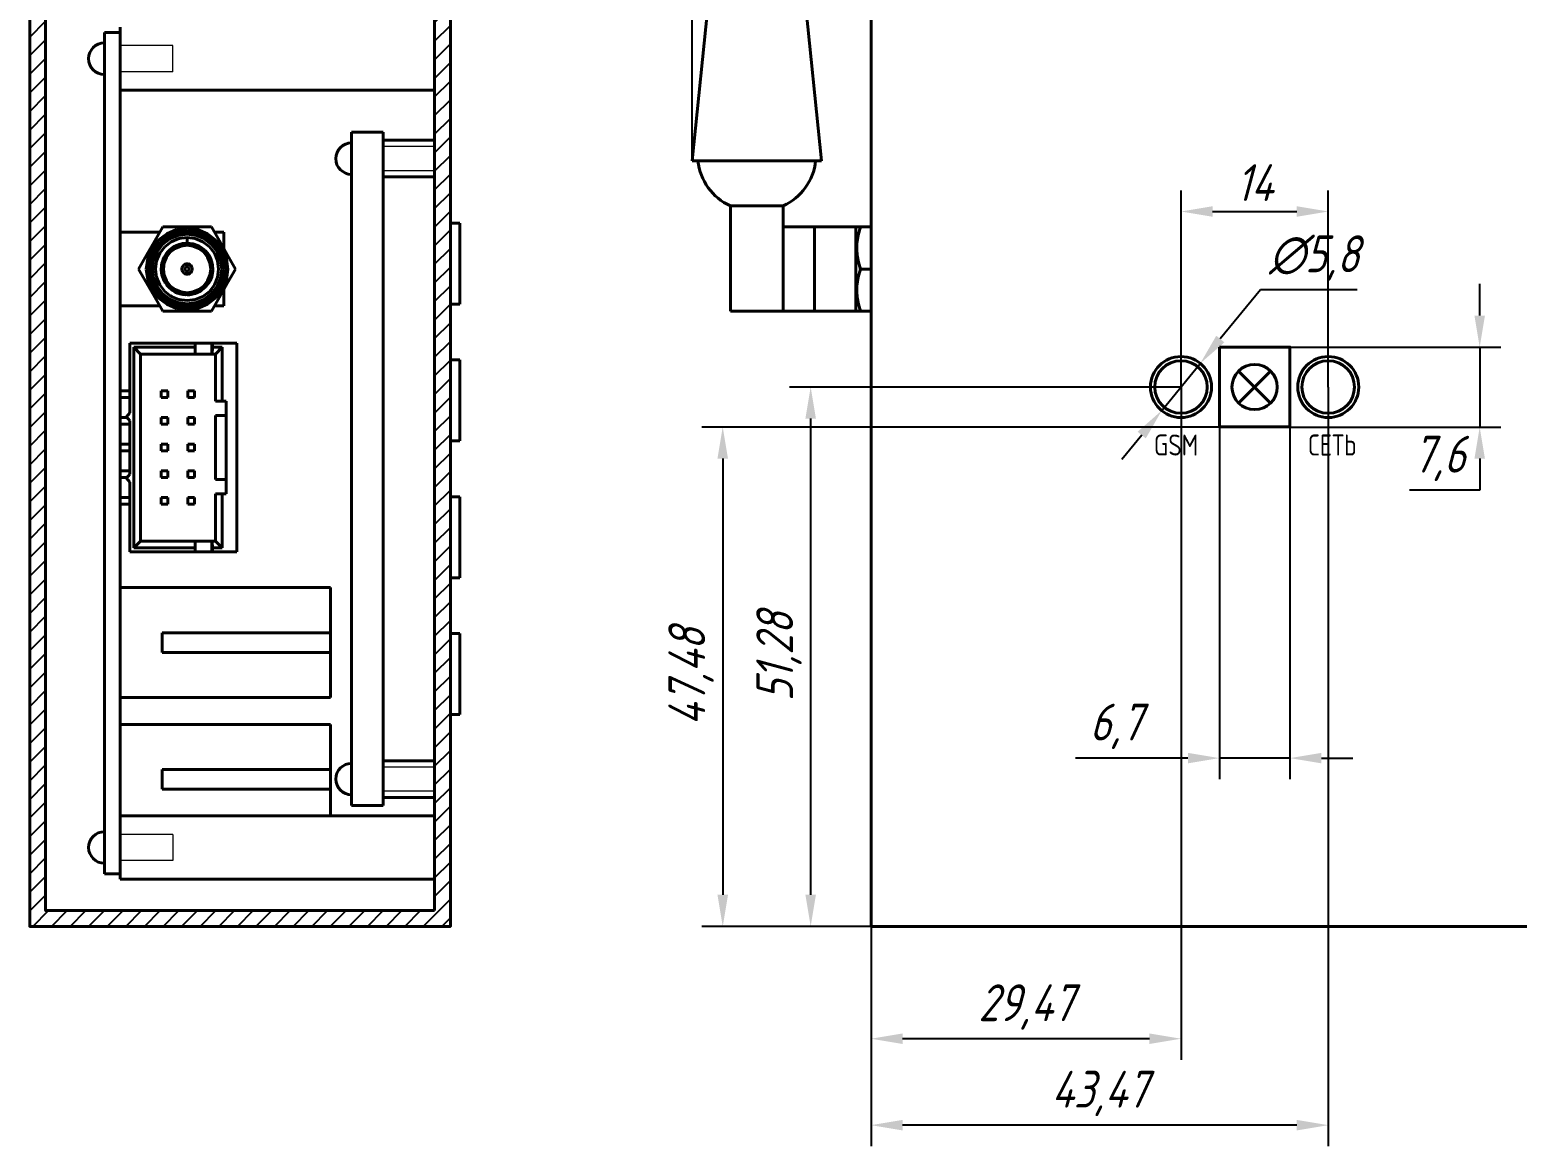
# Model space of a CAD drawing. Extents: x 260 to 1101, y 70 to 664.
# Drawn here: x 486.1 to 627.5, y 297.5 to 403.7 of the extents above; entities that cross this region are included whole.
import ezdxf

# ---------------------------------------------------------------- set-up
doc = ezdxf.new("R2010")
doc.units = 0
doc.header["$MEASUREMENT"] = 0
doc.layers.get('0').update_dxf_attribs({"linetype": 'CONTINUOUS'})
doc.layers.get('Defpoints').update_dxf_attribs({"linetype": 'CONTINUOUS'})
doc.layers.add('Основная', color=7, linetype='CONTINUOUS', lineweight=40)
doc.layers.add('тонкая', color=7, linetype='CONTINUOUS', lineweight=20)
doc.layers.add('штриховка', color=130, linetype='CONTINUOUS')
doc.styles.add('GOST type A0', font='', dxfattribs={"oblique": 15, "height": 3.5})
doc.styles.add('ГОСТ прямой', font='', dxfattribs={"height": 3.5})
doc.styles.get('GOST type A0').set_extended_font_data('GOST type A')
doc.styles.get('ГОСТ прямой').set_extended_font_data('GOST type A')
doc.dimstyles.new('GOST type A', dxfattribs={"dimtxt": 3.5, "dimasz": 3, "dimexe": 2, "dimexo": 0, "dimgap": 1, "dimtad": 1, "dimtoh": 1, "dimtxsty": 'GOST type A0', "dimcen": 0, "dimazin": 2, "dimtfac": 1, "dimtmove": 0, "dimatfit": 3, "dimfxl": 1, "dimarcsym": 0})

# ---------------------------------------------------------------- blocks, each defined once
blk = doc.blocks.new('*D4')
at = {"color": 0, "lineweight": -2, "transparency": 16777216}
for p, q in [((549.05, 391.21), (549.05, 480.43)), ((696.07, 391.21), (696.07, 480.43)), ((552.05, 478.43), (693.07, 478.43))]:
    blk.add_line(p, q, dxfattribs=at)
at = {"color": 0, "transparency": 16777216}
for points in [[(552.05, 478.93), (552.05, 477.93), (549.05, 478.43)], [(693.07, 478.93), (693.07, 477.93), (696.07, 478.43)]]:
    blk.add_solid(points, dxfattribs=at)
at = {"layer": 'Defpoints', "color": 0, "transparency": 16777216}
for p in [(696.07, 478.43), (549.05, 391.21), (696.07, 391.21)]:
    blk.add_point(p, dxfattribs=at)
at = {"color": 0, "transparency": 16777216, "insert": (622.56, 481.44), "char_height": 3.5, "width": 11.7053, "attachment_point": 5, "style": 'GOST type A0'}
blk.add_mtext('147,02*', dxfattribs=at)
blk = doc.blocks.new('*D21')
at = {"color": 0, "lineweight": -2, "transparency": 16777216}
for p, q in [((566.07, 369.71), (566.07, 305.75)), ((595.55, 369.71), (595.55, 305.75)), ((592.55, 307.75), (569.07, 307.75))]:
    blk.add_line(p, q, dxfattribs=at)
at = {"color": 0, "transparency": 16777216}
for points in [[(569.07, 308.25), (569.07, 307.25), (566.07, 307.75)], [(592.55, 308.25), (592.55, 307.25), (595.55, 307.75)]]:
    blk.add_solid(points, dxfattribs=at)
at = {"layer": 'Defpoints', "color": 0, "transparency": 16777216}
for p in [(566.07, 369.71), (595.55, 369.71), (566.07, 307.75)]:
    blk.add_point(p, dxfattribs=at)
at = {"color": 0, "transparency": 16777216, "insert": (580.81, 310.76), "char_height": 3.5, "attachment_point": 5, "style": 'GOST type A0'}
blk.add_mtext('29,47', dxfattribs=at)
blk = doc.blocks.new('*D22')
at = {"color": 0, "lineweight": -2, "transparency": 16777216}
for p, q in [((566.07, 369.71), (566.07, 297.53)), ((609.55, 369.71), (609.55, 297.53)), ((606.55, 299.53), (569.07, 299.53))]:
    blk.add_line(p, q, dxfattribs=at)
at = {"color": 0, "transparency": 16777216}
for points in [[(569.07, 300.03), (569.07, 299.03), (566.07, 299.53)], [(606.55, 300.03), (606.55, 299.03), (609.55, 299.53)]]:
    blk.add_solid(points, dxfattribs=at)
at = {"layer": 'Defpoints', "color": 0, "transparency": 16777216}
for p in [(566.07, 369.71), (609.55, 369.71), (566.07, 299.53)]:
    blk.add_point(p, dxfattribs=at)
at = {"color": 0, "transparency": 16777216, "insert": (587.81, 302.54), "char_height": 3.5, "attachment_point": 5, "style": 'GOST type A0'}
blk.add_mtext('43,47', dxfattribs=at)
blk = doc.blocks.new('*D23')
at = {"color": 0, "lineweight": -2, "transparency": 16777216}
for p, q in [((595.55, 369.71), (558.33, 369.71)), ((560.33, 366.71), (560.33, 321.43)), ((595.55, 318.43), (558.33, 318.43))]:
    blk.add_line(p, q, dxfattribs=at)
at = {"color": 0, "transparency": 16777216}
for points in [[(559.83, 366.71), (560.83, 366.71), (560.33, 369.71)], [(559.83, 321.43), (560.83, 321.43), (560.33, 318.43)]]:
    blk.add_solid(points, dxfattribs=at)
at = {"layer": 'Defpoints', "color": 0, "transparency": 16777216}
for p in [(595.55, 369.71), (560.33, 318.43), (595.55, 318.43)]:
    blk.add_point(p, dxfattribs=at)
at = {"color": 0, "transparency": 16777216, "insert": (557.32, 344.07), "char_height": 3.5, "attachment_point": 5, "rotation": 90, "style": 'GOST type A0'}
blk.add_mtext('51,28', dxfattribs=at)
blk = doc.blocks.new('*D24')
at = {"color": 0, "lineweight": -2, "transparency": 16777216}
for p, q in [((599.2, 365.91), (549.97, 365.91)), ((551.97, 362.91), (551.97, 321.43)), ((599.2, 318.43), (549.97, 318.43))]:
    blk.add_line(p, q, dxfattribs=at)
at = {"color": 0, "transparency": 16777216}
for points in [[(551.47, 362.91), (552.47, 362.91), (551.97, 365.91)], [(551.47, 321.43), (552.47, 321.43), (551.97, 318.43)]]:
    blk.add_solid(points, dxfattribs=at)
at = {"layer": 'Defpoints', "color": 0, "transparency": 16777216}
for p in [(599.2, 365.91), (551.97, 318.43), (599.2, 318.43)]:
    blk.add_point(p, dxfattribs=at)
at = {"color": 0, "transparency": 16777216, "insert": (548.96, 342.17), "char_height": 3.5, "attachment_point": 5, "rotation": 90, "style": 'GOST type A0'}
blk.add_mtext('47,48', dxfattribs=at)
blk = doc.blocks.new('*D25')
at = {"color": 0, "lineweight": -2, "transparency": 16777216}
for p, q in [((599.2, 365.91), (599.2, 332.43)), ((605.9, 365.91), (605.9, 332.43)), ((596.2, 334.43), (585.5, 334.43)), ((605.9, 334.43), (599.2, 334.43)), ((608.9, 334.43), (611.9, 334.43))]:
    blk.add_line(p, q, dxfattribs=at)
at = {"color": 0, "transparency": 16777216}
for points in [[(596.2, 334.93), (596.2, 333.93), (599.2, 334.43)], [(608.9, 334.93), (608.9, 333.93), (605.9, 334.43)]]:
    blk.add_solid(points, dxfattribs=at)
at = {"layer": 'Defpoints', "color": 0, "transparency": 16777216}
for p in [(599.2, 365.91), (605.9, 365.91), (599.2, 334.43)]:
    blk.add_point(p, dxfattribs=at)
at = {"color": 0, "transparency": 16777216, "insert": (589.35, 337.45), "char_height": 3.5, "attachment_point": 5, "style": 'GOST type A0'}
blk.add_mtext('6,7', dxfattribs=at)
blk = doc.blocks.new('*D26')
at = {"color": 0, "lineweight": -2, "transparency": 16777216}
for p, q in [((623.95, 376.51), (623.95, 379.51)), ((605.9, 373.51), (625.95, 373.51)), ((623.95, 373.51), (623.95, 365.91)), ((605.9, 365.91), (625.95, 365.91)), ((623.95, 362.91), (623.95, 359.91)), ((623.95, 359.91), (617.26, 359.91))]:
    blk.add_line(p, q, dxfattribs=at)
at = {"color": 0, "transparency": 16777216}
for points in [[(623.45, 376.51), (624.45, 376.51), (623.95, 373.51)], [(623.45, 362.91), (624.45, 362.91), (623.95, 365.91)]]:
    blk.add_solid(points, dxfattribs=at)
at = {"layer": 'Defpoints', "color": 0, "transparency": 16777216}
for p in [(605.9, 373.51), (605.9, 365.91), (623.95, 365.91)]:
    blk.add_point(p, dxfattribs=at)
at = {"color": 0, "transparency": 16777216, "insert": (620.11, 362.92), "char_height": 3.5, "attachment_point": 5, "style": 'GOST type A0'}
blk.add_mtext('7,6', dxfattribs=at)
blk = doc.blocks.new('*D27')
at = {"color": 0, "lineweight": -2, "transparency": 16777216}
for p, q in [((603.11, 378.96), (599.28, 374.28)), ((612.3, 378.96), (603.11, 378.96)), ((593.71, 367.47), (597.38, 371.96)), ((591.81, 365.15), (589.91, 362.82))]:
    blk.add_line(p, q, dxfattribs=at)
at = {"color": 0, "transparency": 16777216}
for points in [[(598.9, 374.59), (599.67, 373.96), (597.38, 371.96)], [(591.42, 365.46), (592.2, 364.83), (593.71, 367.47)]]:
    blk.add_solid(points, dxfattribs=at)
at = {"layer": 'Defpoints', "color": 0, "transparency": 16777216}
for p in [(597.38, 371.96), (593.71, 367.47)]:
    blk.add_point(p, dxfattribs=at)
at = {"color": 0, "transparency": 16777216, "insert": (608.21, 381.97), "char_height": 3.5, "attachment_point": 5, "style": 'GOST type A0'}
blk.add_mtext('∅5,8', dxfattribs=at)
blk = doc.blocks.new('*D28')
at = {"color": 0, "lineweight": -2, "transparency": 16777216}
for p, q in [((595.55, 369.71), (595.55, 388.4)), ((609.55, 369.71), (609.55, 388.4)), ((598.55, 386.4), (606.55, 386.4))]:
    blk.add_line(p, q, dxfattribs=at)
at = {"color": 0, "transparency": 16777216}
for points in [[(598.55, 386.9), (598.55, 385.9), (595.55, 386.4)], [(606.55, 386.9), (606.55, 385.9), (609.55, 386.4)]]:
    blk.add_solid(points, dxfattribs=at)
at = {"layer": 'Defpoints', "color": 0, "transparency": 16777216}
for p in [(609.55, 386.4), (595.55, 369.71), (609.55, 369.71)]:
    blk.add_point(p, dxfattribs=at)
at = {"color": 0, "transparency": 16777216, "insert": (602.55, 389.15), "char_height": 3.5, "attachment_point": 5, "style": 'GOST type A0'}
blk.add_mtext('14', dxfattribs=at)

msp = doc.modelspace()

# ---------------------------------------------------------------- hatches: boundary and pattern name
at = {"layer": 'штриховка'}
h = msp.add_hatch(dxfattribs=at)
h.set_pattern_fill('ANSI31', color=256, scale=10)
h.paths.add_polyline_path([(526.071, 468.432), (486.071, 468.432), (486.071, 318.432), (526.071, 318.432)])
h.paths.add_polyline_path([(524.571, 466.932), (524.571, 319.932), (487.571, 319.932), (487.571, 466.932)], flags=16)
h.paths.add_polyline_path([(519.871, 461.932), (519.871, 456.932), (524.571, 456.932), (524.571, 406.932), (519.871, 406.932), (519.871, 403.932), (494.671, 403.932), (494.671, 402.182), (499.671, 402.182), (499.671, 399.682), (494.671, 399.682), (494.671, 384.432), (498.433, 384.432), (498.722, 384.932), (499.868, 384.932), (501.031, 384.932), (502.203, 384.932), (503.341, 384.932), (503.629, 384.432), (504.531, 384.432), (504.531, 382.869), (504.887, 382.253), (505.65, 380.932), (504.885, 379.606), (504.531, 378.994), (504.531, 377.432), (503.629, 377.432), (503.341, 376.932), (502.203, 376.932), (501.031, 376.932), (499.868, 376.932), (498.722, 376.932), (498.433, 377.432), (494.671, 377.432), (494.671, 369.359), (495.591, 369.359), (495.591, 373.868), (501.791, 373.868), (503.379, 373.868), (503.465, 373.868), (505.751, 373.868), (505.751, 354.056), (503.465, 354.056), (503.379, 354.056), (501.791, 354.056), (495.591, 354.056), (495.591, 358.564), (494.671, 358.564), (494.671, 350.636), (514.671, 350.636), (514.671, 340.192), (494.671, 340.183), (494.671, 337.636), (514.671, 337.636), (514.671, 328.932), (494.671, 328.932), (494.671, 327.182), (499.671, 327.182), (499.671, 324.682), (494.671, 324.682), (494.671, 323.432), (493.171, 323.432), (493.171, 324.432, -1), (493.171, 327.432), (493.171, 399.432, -1), (493.171, 402.432), (493.171, 403.432), (494.671, 403.432), (494.671, 403.932), (516.857, 403.932, -0.5176385), (518.271, 405.932), (518.271, 457.932, -1.0000033), (518.271, 460.932), (518.271, 461.932)], flags=0)
h.paths.add_polyline_path([(519.671, 393.932), (519.671, 389.682), (524.571, 389.682), (524.571, 334.182), (519.671, 334.182), (519.671, 329.932), (516.671, 329.932), (516.671, 330.932, -1), (516.671, 333.932), (516.671, 389.932, -1), (516.671, 392.932), (516.671, 393.932)], flags=0)
h.paths.add_polyline_path([(502.034, 384.675), (502.969, 384.288), (503.771, 383.672), (504.387, 382.869), (504.774, 381.935), (504.906, 380.932), (504.774, 379.929), (504.387, 378.994), (503.771, 378.192), (502.969, 377.576), (502.034, 377.189), (501.031, 377.057), (500.028, 377.189), (499.094, 377.576), (498.291, 378.192), (497.675, 378.994), (497.288, 379.929), (497.156, 380.932), (497.288, 381.935), (497.675, 382.869), (498.291, 383.672), (499.094, 384.288), (500.028, 384.675), (501.031, 384.807)], flags=0)
h.paths.add_polyline_path([(501.983, 384.481), (502.869, 384.114), (503.63, 383.53), (504.214, 382.769), (504.581, 381.883), (504.706, 380.932), (504.581, 379.98), (504.214, 379.094), (503.63, 378.333), (502.869, 377.749), (501.983, 377.382), (501.031, 377.257), (500.08, 377.382), (499.194, 377.749), (498.433, 378.333), (497.849, 379.094), (497.482, 379.98), (497.356, 380.932), (497.482, 381.883), (497.849, 382.769), (498.433, 383.53), (499.194, 384.114), (500.08, 384.481), (501.031, 384.607)], flags=0)
h.paths.add_polyline_path([(501.937, 384.312), (502.781, 383.963), (503.506, 383.407), (504.062, 382.682), (504.412, 381.838), (504.531, 380.932), (504.412, 380.026), (504.062, 379.182), (503.506, 378.457), (502.781, 377.901), (501.937, 377.551), (501.031, 377.432), (500.125, 377.551), (499.281, 377.901), (498.556, 378.457), (498, 379.182), (497.651, 380.026), (497.531, 380.932), (497.651, 381.838), (498, 382.682), (498.556, 383.407), (499.281, 383.963), (500.125, 384.312), (501.031, 384.432)], flags=0)
h.paths.add_polyline_path([(501.031, 384.232), (501.885, 384.119), (502.681, 383.79), (503.365, 383.265), (503.889, 382.582), (504.219, 381.786), (504.331, 380.932), (504.219, 380.078), (503.889, 379.282), (503.365, 378.598), (502.681, 378.074), (501.885, 377.744), (501.031, 377.632), (500.177, 377.744), (499.381, 378.074), (498.698, 378.598), (498.173, 379.282), (497.844, 380.078), (497.731, 380.932), (497.844, 381.786), (498.173, 382.582), (498.698, 383.265), (499.381, 383.79), (500.177, 384.119)], flags=0)
h.paths.add_polyline_path([(501.808, 383.829), (502.531, 383.53), (503.153, 383.053), (503.629, 382.432), (503.929, 381.708), (504.031, 380.932), (503.929, 380.155), (503.629, 379.432), (503.153, 378.81), (502.531, 378.334), (501.808, 378.034), (501.031, 377.932), (500.255, 378.034), (499.531, 378.334), (498.91, 378.81), (498.433, 379.432), (498.134, 380.155), (498.031, 380.932), (498.134, 381.708), (498.433, 382.432), (498.91, 383.053), (499.531, 383.53), (500.255, 383.829), (501.031, 383.932)], flags=0)
h.paths.add_polyline_path([(501.031, 383.39), (501.6, 383.324), (502.147, 383.123), (502.48, 382.918), (502.625, 382.804), (502.77, 382.67), (503.012, 382.388), (503.126, 382.22), (503.298, 381.884), (503.37, 381.689), (503.46, 381.319), (503.49, 380.932), (503.484, 380.759), (503.423, 380.362), (503.376, 380.193), (503.221, 379.813), (503.137, 379.662), (503.018, 379.483), (502.786, 379.21), (502.77, 379.193), (502.342, 378.851), (502.32, 378.837), (501.816, 378.602), (501.789, 378.593), (501.411, 378.502), (501.251, 378.483), (501.031, 378.473), (500.684, 378.498), (500.461, 378.54), (500.124, 378.646), (499.913, 378.742), (499.613, 378.923), (499.582, 378.945), (499.291, 379.195), (499.292, 379.194), (499.292, 379.194), (499.19, 379.302), (498.937, 379.643), (498.862, 379.775), (498.692, 380.174), (498.651, 380.317), (498.602, 380.552), (498.573, 380.885), (498.573, 380.932), (498.628, 381.452), (498.64, 381.502), (498.818, 382.002), (498.842, 382.05), (499.045, 382.381), (499.129, 382.489), (499.293, 382.67), (499.536, 382.884), (499.743, 383.026), (500.035, 383.179), (500.274, 383.271), (500.59, 383.35), (500.651, 383.361)], flags=0)
h.paths.add_polyline_path([(501.615, 383.109), (502.158, 382.883), (502.625, 382.525), (502.983, 382.058), (503.208, 381.515), (503.285, 380.932), (503.208, 380.348), (502.983, 379.805), (502.625, 379.338), (502.158, 378.98), (501.615, 378.755), (501.031, 378.678), (500.448, 378.755), (499.905, 378.98), (499.438, 379.338), (499.08, 379.805), (498.854, 380.348), (498.778, 380.932), (498.854, 381.515), (499.08, 382.058), (499.438, 382.525), (499.905, 382.883), (500.448, 383.109), (501.031, 383.185)], flags=0)
h.paths.add_polyline_path([(501.161, 381.415), (501.281, 381.365), (501.385, 381.285), (501.464, 381.182), (501.514, 381.061), (501.531, 380.932), (501.514, 380.802), (501.464, 380.682), (501.385, 380.578), (501.281, 380.499), (501.161, 380.449), (501.031, 380.432), (500.902, 380.449), (500.781, 380.499), (500.678, 380.578), (500.598, 380.682), (500.548, 380.802), (500.531, 380.932), (500.548, 381.061), (500.598, 381.182), (500.678, 381.285), (500.781, 381.365), (500.902, 381.415), (501.031, 381.432)], flags=0)
h.paths.add_polyline_path([(501.031, 381.143), (501.086, 381.136), (501.137, 381.115), (501.181, 381.081), (501.214, 381.037), (501.235, 380.986), (501.243, 380.932), (501.235, 380.877), (501.214, 380.826), (501.181, 380.782), (501.137, 380.749), (501.086, 380.728), (501.031, 380.72), (500.977, 380.728), (500.926, 380.749), (500.882, 380.782), (500.848, 380.826), (500.827, 380.877), (500.82, 380.932), (500.827, 380.986), (500.848, 381.037), (500.882, 381.081), (500.926, 381.115), (500.977, 381.136)], flags=0)
h.paths.add_polyline_path([(501.031, 378.473), (500.891, 378.487), (500.461, 378.54), (500.333, 378.584), (499.913, 378.742), (499.803, 378.809), (500.106, 378.67), (500.333, 378.584), (500.354, 378.577), (500.669, 378.514), (500.891, 378.487), (500.919, 378.484), (501.418, 378.503), (501.411, 378.502)], flags=0)
h.paths.add_polyline_path([(503.465, 373.487), (504.354, 373.487), (504.354, 368.381), (504.735, 368.381), (504.735, 359.542), (504.354, 359.542), (504.354, 354.437), (503.465, 354.437), (503.432, 355.072), (501.791, 355.072), (501.791, 354.437), (495.972, 354.437), (495.972, 373.487), (501.791, 373.487), (501.791, 372.852), (503.379, 372.852), (503.432, 372.852)], flags=0)
h.paths.add_polyline_path([(501.751, 369.359), (501.751, 368.724), (501.116, 368.724), (501.116, 369.359)], flags=0)
h.paths.add_polyline_path([(499.211, 369.359), (499.211, 368.724), (498.576, 368.724), (498.576, 369.359)], flags=0)
h.paths.add_polyline_path([(501.751, 366.819), (501.751, 366.184), (501.116, 366.184), (501.116, 366.819)], flags=0)
h.paths.add_polyline_path([(499.211, 366.819), (499.211, 366.184), (498.576, 366.184), (498.576, 366.819)], flags=0)
h.paths.add_polyline_path([(501.751, 364.279), (501.751, 363.644), (501.116, 363.644), (501.116, 364.279)], flags=0)
h.paths.add_polyline_path([(499.211, 364.279), (499.211, 363.644), (498.576, 363.644), (498.576, 364.279)], flags=0)
h.paths.add_polyline_path([(501.751, 361.739), (501.751, 361.104), (501.116, 361.104), (501.116, 361.739)], flags=0)
h.paths.add_polyline_path([(499.211, 361.739), (499.211, 361.104), (498.576, 361.104), (498.576, 361.739)], flags=0)
h.paths.add_polyline_path([(501.751, 359.199), (501.751, 358.564), (501.116, 358.564), (501.116, 359.199)], flags=0)
h.paths.add_polyline_path([(499.211, 359.199), (499.211, 358.564), (498.576, 358.564), (498.576, 359.199)], flags=0)

# ---------------------------------------------------------------- linework, layer by layer
msp.add_line((524.571, 389.682), (524.571, 334.182))
at = {"layer": 'Основная'}
for p, q in [((486.071, 468.432), (486.071, 318.432)), ((526.071, 318.432), (526.071, 468.432)), ((549.054, 391.21), (552.703, 426.932)), ((561.352, 391.21), (557.703, 426.932)), ((494.671, 403.432), (493.171, 403.432)), ((493.171, 403.432), (493.171, 323.432)), ((494.671, 403.932), (494.671, 397.932)), ((494.671, 323.432), (494.671, 403.432)), ((524.571, 397.932), (494.671, 397.932)), ((516.671, 329.932), (516.671, 393.932)), ((516.671, 393.932), (519.671, 393.932)), ((519.671, 329.932), (519.671, 393.932)), ((519.671, 389.682), (519.671, 393.182)), ((519.671, 393.182), (524.571, 393.182)), ((549.054, 391.21), (561.352, 391.21)), ((524.571, 389.682), (519.671, 389.682)), ((519.671, 389.682), (524.571, 389.682)), ((552.703, 376.932), (552.703, 386.932)), ((552.703, 386.932), (557.703, 386.932)), ((557.703, 386.932), (557.703, 384.932)), ((557.703, 384.932), (557.703, 386.932)), ((498.722, 384.932), (497.959, 383.61)), ((499.868, 384.932), (498.722, 384.932)), ((501.031, 384.932), (499.868, 384.932)), ((500.028, 384.675), (501.031, 384.807)), ((502.203, 384.932), (501.031, 384.932)), ((501.031, 384.807), (501.031, 384.932)), ((501.031, 384.807), (502.034, 384.675)), ((503.341, 384.932), (502.203, 384.932)), ((504.106, 383.606), (503.341, 384.932)), ((526.071, 385.282), (526.971, 385.282)), ((526.971, 385.282), (526.971, 377.582)), ((557.703, 384.932), (560.703, 384.932)), ((557.703, 384.932), (557.703, 376.932)), ((564.703, 384.932), (560.703, 384.932)), ((560.703, 384.932), (560.703, 376.932)), ((564.703, 384.932), (564.631, 384.807)), ((564.631, 384.807), (564.703, 384.932)), ((564.703, 384.932), (564.631, 384.807)), ((564.631, 384.807), (564.703, 384.932)), ((564.703, 384.932), (564.631, 384.807)), ((564.631, 384.807), (564.703, 384.932)), ((564.703, 384.932), (564.631, 384.807)), ((564.631, 384.807), (564.703, 384.932)), ((564.631, 384.675), (564.631, 384.807)), ((564.631, 384.675), (564.631, 384.807)), ((564.631, 384.675), (564.631, 384.807)), ((564.631, 384.675), (564.631, 384.807)), ((565.06, 384.932), (564.703, 384.932)), ((564.703, 384.932), (564.728, 384.932)), ((565.06, 384.932), (564.703, 384.932)), ((564.703, 384.932), (564.728, 384.932)), ((565.06, 384.932), (564.703, 384.932)), ((564.703, 384.932), (564.728, 384.932)), ((565.06, 384.932), (564.703, 384.932)), ((564.703, 384.932), (564.728, 384.932)), ((564.728, 384.932), (564.8, 384.932)), ((564.728, 384.932), (564.8, 384.932)), ((564.728, 384.932), (564.8, 384.932)), ((564.728, 384.932), (564.8, 384.932)), ((564.8, 384.932), (564.913, 384.932)), ((564.8, 384.932), (564.913, 384.932)), ((564.8, 384.932), (564.913, 384.932)), ((564.8, 384.932), (564.913, 384.932)), ((564.841, 384.148), (565.06, 384.932)), ((564.841, 384.148), (565.06, 384.932)), ((564.841, 384.148), (565.06, 384.932)), ((564.841, 384.148), (565.06, 384.932)), ((564.913, 384.932), (565.06, 384.932)), ((564.913, 384.932), (565.06, 384.932)), ((564.913, 384.932), (565.06, 384.932)), ((564.913, 384.932), (565.06, 384.932)), ((566.071, 384.932), (565.06, 384.932)), ((566.071, 384.932), (565.06, 384.932)), ((566.071, 384.932), (565.06, 384.932)), ((566.071, 384.932), (565.06, 384.932)), ((566.071, 384.932), (565.06, 384.932)), ((566.071, 384.932), (565.06, 384.932)), ((566.071, 384.932), (565.06, 384.932)), ((566.071, 384.932), (565.06, 384.932)), ((498.433, 384.432), (494.671, 384.432)), ((497.959, 383.61), (497.178, 382.257)), ((497.675, 382.869), (498.291, 383.672)), ((498.433, 383.53), (497.849, 382.769)), ((498, 382.682), (498.556, 383.407)), ((498.291, 383.672), (499.094, 384.288)), ((499.194, 384.114), (498.433, 383.53)), ((498.556, 383.407), (499.281, 383.963)), ((499.381, 383.79), (498.698, 383.265)), ((499.531, 383.53), (498.91, 383.053)), ((499.094, 384.288), (500.028, 384.675)), ((500.08, 384.481), (499.194, 384.114)), ((499.281, 383.963), (500.125, 384.312)), ((500.177, 384.119), (499.381, 383.79)), ((499.506, 383.51), (499.608, 383.561)), ((500.255, 383.829), (499.531, 383.53)), ((501.031, 384.607), (500.08, 384.481)), ((500.125, 384.312), (501.031, 384.432)), ((501.031, 384.232), (500.177, 384.119)), ((500.218, 383.814), (500.302, 383.836)), ((501.031, 383.932), (500.255, 383.829)), ((500.274, 383.271), (500.651, 383.361)), ((500.274, 383.271), (500.59, 383.35)), ((500.59, 383.35), (500.651, 383.361)), ((500.651, 383.361), (501.031, 383.39)), ((501.983, 384.481), (501.031, 384.607)), ((501.031, 384.432), (501.937, 384.312)), ((501.031, 384.232), (501.031, 384.432)), ((501.885, 384.119), (501.031, 384.232)), ((501.031, 383.39), (501.031, 383.932)), ((501.808, 383.829), (501.031, 383.932)), ((501.031, 383.39), (501.599, 383.324)), ((501.773, 383.834), (501.908, 383.788)), ((501.808, 383.829), (501.808, 383.829)), ((502.531, 383.53), (501.808, 383.829)), ((502.681, 383.79), (501.885, 384.119)), ((501.937, 384.312), (502.781, 383.963)), ((502.869, 384.114), (501.983, 384.481)), ((502.034, 384.675), (502.969, 384.288)), ((502.483, 383.55), (502.595, 383.481)), ((502.531, 383.53), (502.531, 383.53)), ((503.153, 383.053), (502.531, 383.53)), ((503.365, 383.265), (502.681, 383.79)), ((502.781, 383.963), (503.506, 383.407)), ((503.63, 383.53), (502.869, 384.114)), ((502.969, 384.288), (503.771, 383.672)), ((503.506, 383.407), (504.062, 382.682)), ((504.531, 384.432), (503.629, 384.432)), ((504.214, 382.769), (503.63, 383.53)), ((503.771, 383.672), (504.387, 382.869)), ((504.887, 382.253), (504.106, 383.606)), ((504.531, 384.432), (504.531, 382.869)), ((564.631, 384.288), (564.631, 384.675)), ((564.631, 384.288), (564.631, 384.675)), ((564.631, 384.288), (564.631, 384.675)), ((564.631, 384.288), (564.631, 384.675)), ((564.631, 383.672), (564.631, 384.288)), ((564.631, 383.672), (564.631, 384.288)), ((564.631, 383.672), (564.631, 384.288)), ((564.631, 383.672), (564.631, 384.288)), ((564.631, 382.87), (564.631, 383.672)), ((564.631, 382.87), (564.631, 383.672)), ((564.631, 382.87), (564.631, 383.672)), ((564.631, 382.87), (564.631, 383.672)), ((564.705, 382.799), (564.72, 383.349)), ((564.705, 382.799), (564.72, 383.349)), ((564.705, 382.799), (564.72, 383.349)), ((564.705, 382.799), (564.72, 383.349)), ((564.72, 383.349), (564.841, 384.148)), ((564.72, 383.349), (564.841, 384.148)), ((564.72, 383.349), (564.841, 384.148)), ((564.72, 383.349), (564.841, 384.148)), ((497.178, 382.257), (496.413, 380.932)), ((497.156, 380.932), (497.288, 381.935)), ((497.288, 381.935), (497.675, 382.869)), ((497.849, 382.769), (497.482, 381.883)), ((497.651, 381.838), (498, 382.682)), ((498.173, 382.582), (497.844, 381.786)), ((498.433, 382.432), (498.134, 381.708)), ((498.698, 383.265), (498.173, 382.582)), ((498.426, 382.413), (498.444, 382.445)), ((498.91, 383.053), (498.433, 382.432)), ((498.64, 381.502), (498.818, 382.002)), ((498.757, 381.831), (498.842, 382.05)), ((498.818, 382.002), (498.842, 382.05)), ((498.842, 382.05), (499.045, 382.381)), ((499.08, 382.058), (498.854, 381.515)), ((499.08, 382.058), (498.854, 381.515)), ((499.045, 382.381), (499.293, 382.67)), ((499.045, 382.381), (499.175, 382.54)), ((499.045, 382.381), (499.129, 382.489)), ((499.438, 382.525), (499.08, 382.058)), ((499.438, 382.525), (499.08, 382.058)), ((499.129, 382.489), (499.293, 382.67)), ((499.293, 382.67), (499.613, 382.937)), ((499.293, 382.67), (499.536, 382.884)), ((499.322, 382.695), (499.743, 383.026)), ((499.905, 382.883), (499.438, 382.525)), ((499.905, 382.883), (499.438, 382.525)), ((499.536, 382.884), (499.743, 383.026)), ((499.743, 383.026), (500.123, 383.213)), ((499.743, 383.026), (500.035, 383.179)), ((499.77, 383.039), (500.274, 383.271)), ((500.448, 383.109), (499.905, 382.883)), ((500.448, 383.109), (499.905, 382.883)), ((500.035, 383.179), (500.274, 383.271)), ((501.031, 383.185), (500.448, 383.109)), ((501.031, 383.185), (500.448, 383.109)), ((501.615, 383.109), (501.031, 383.185)), ((501.615, 383.109), (501.031, 383.185)), ((501.591, 383.325), (501.601, 383.323)), ((501.599, 383.324), (501.601, 383.323)), ((501.601, 383.323), (502.145, 383.124)), ((502.158, 382.883), (501.615, 383.109)), ((502.158, 382.883), (501.615, 383.109)), ((502.13, 383.129), (502.15, 383.121)), ((502.145, 383.124), (502.15, 383.121)), ((502.15, 383.121), (502.48, 382.918)), ((502.625, 382.525), (502.158, 382.883)), ((502.625, 382.525), (502.158, 382.883)), ((502.48, 382.918), (502.77, 382.67)), ((502.48, 382.918), (502.693, 382.741)), ((502.48, 382.918), (502.625, 382.804)), ((502.625, 382.804), (502.77, 382.67)), ((502.983, 382.058), (502.625, 382.525)), ((502.983, 382.058), (502.625, 382.525)), ((502.77, 382.67), (503.072, 382.299)), ((502.77, 382.67), (503.012, 382.388)), ((502.925, 382.48), (503.126, 382.22)), ((503.208, 381.515), (502.983, 382.058)), ((503.208, 381.515), (502.983, 382.058)), ((503.012, 382.388), (503.126, 382.22)), ((503.126, 382.22), (503.336, 381.782)), ((503.126, 382.22), (503.298, 381.884)), ((503.629, 382.432), (503.153, 383.053)), ((503.231, 382.001), (503.37, 381.689)), ((503.889, 382.582), (503.365, 383.265)), ((503.627, 382.435), (503.631, 382.428)), ((503.929, 381.708), (503.629, 382.432)), ((504.219, 381.786), (503.889, 382.582)), ((504.062, 382.682), (504.412, 381.838)), ((504.581, 381.883), (504.214, 382.769)), ((504.387, 382.869), (504.774, 381.935)), ((504.774, 381.935), (504.906, 380.932)), ((505.65, 380.932), (504.887, 382.253)), ((564.631, 381.935), (564.631, 382.87)), ((564.631, 381.935), (564.631, 382.87)), ((564.631, 381.935), (564.631, 382.87)), ((564.631, 381.935), (564.631, 382.87)), ((564.631, 380.932), (564.631, 381.935)), ((564.631, 380.932), (564.631, 381.935)), ((564.631, 380.932), (564.631, 381.935)), ((564.631, 380.932), (564.631, 381.935)), ((564.748, 382.254), (564.705, 382.799)), ((564.748, 382.254), (564.705, 382.799)), ((564.748, 382.254), (564.705, 382.799)), ((564.748, 382.254), (564.705, 382.799)), ((564.871, 381.589), (564.748, 382.254)), ((564.871, 381.589), (564.748, 382.254)), ((564.871, 381.589), (564.748, 382.254)), ((564.871, 381.589), (564.748, 382.254)), ((496.413, 380.932), (497.176, 379.61)), ((497.288, 379.929), (497.156, 380.932)), ((497.163, 380.932), (497.156, 380.932)), ((497.183, 380.932), (497.163, 380.932)), ((497.215, 380.932), (497.183, 380.932)), ((497.256, 380.932), (497.215, 380.932)), ((497.305, 380.932), (497.256, 380.932)), ((497.356, 380.932), (497.305, 380.932)), ((497.482, 381.883), (497.356, 380.932)), ((497.356, 380.932), (497.482, 379.98)), ((497.531, 380.932), (497.651, 381.838)), ((497.651, 380.026), (497.531, 380.932)), ((497.844, 381.786), (497.731, 380.932)), ((497.731, 380.932), (497.844, 380.078)), ((498.134, 381.708), (498.031, 380.932)), ((498.031, 380.932), (498.134, 380.155)), ((498.131, 381.687), (498.146, 381.737)), ((498.573, 380.932), (498.628, 381.452)), ((498.602, 380.552), (498.573, 380.932)), ((498.573, 380.885), (498.573, 380.932)), ((498.602, 380.552), (498.573, 380.885)), ((498.692, 380.174), (498.602, 380.552)), ((498.651, 380.317), (498.602, 380.552)), ((498.61, 381.28), (498.64, 381.502)), ((498.628, 381.452), (498.64, 381.502)), ((498.854, 381.515), (498.778, 380.932)), ((498.854, 381.515), (498.778, 380.932)), ((498.778, 380.932), (498.854, 380.348)), ((498.778, 380.932), (498.854, 380.348)), ((500.531, 380.932), (500.548, 381.061)), ((500.548, 380.802), (500.531, 380.932)), ((500.548, 381.061), (500.598, 381.182)), ((500.598, 380.682), (500.548, 380.802)), ((500.598, 381.182), (500.678, 381.285)), ((500.678, 380.578), (500.598, 380.682)), ((500.678, 381.285), (500.781, 381.365)), ((500.781, 380.499), (500.678, 380.578)), ((500.781, 381.365), (500.902, 381.415)), ((500.827, 380.986), (500.82, 380.932)), ((500.82, 380.932), (500.827, 380.877)), ((500.848, 381.037), (500.827, 380.986)), ((500.827, 380.877), (500.848, 380.826)), ((500.882, 381.081), (500.848, 381.037)), ((500.848, 380.826), (500.882, 380.782)), ((500.926, 381.115), (500.882, 381.081)), ((500.882, 380.782), (500.926, 380.749)), ((500.902, 381.415), (501.031, 381.432)), ((500.977, 381.136), (500.926, 381.115)), ((500.926, 380.749), (500.977, 380.728)), ((501.031, 381.143), (500.977, 381.136)), ((500.977, 380.728), (501.031, 380.72)), ((501.031, 381.432), (501.161, 381.415)), ((501.031, 381.143), (501.031, 381.432)), ((501.086, 381.136), (501.031, 381.143)), ((501.031, 380.72), (501.086, 380.728)), ((501.031, 380.72), (501.031, 380.432)), ((501.137, 381.115), (501.086, 381.136)), ((501.086, 380.728), (501.137, 380.749)), ((501.181, 381.081), (501.137, 381.115)), ((501.137, 380.749), (501.181, 380.782)), ((501.161, 381.415), (501.281, 381.365)), ((501.214, 381.037), (501.181, 381.081)), ((501.181, 380.782), (501.214, 380.826)), ((501.235, 380.986), (501.214, 381.037)), ((501.214, 380.826), (501.235, 380.877)), ((501.243, 380.932), (501.235, 380.986)), ((501.235, 380.877), (501.243, 380.932)), ((501.281, 381.365), (501.385, 381.285)), ((501.385, 380.578), (501.281, 380.499)), ((501.385, 381.285), (501.464, 381.182)), ((501.464, 380.682), (501.385, 380.578)), ((501.464, 381.182), (501.514, 381.061)), ((501.514, 380.802), (501.464, 380.682)), ((501.514, 381.061), (501.531, 380.932)), ((501.531, 380.932), (501.514, 380.802)), ((503.285, 380.932), (503.208, 381.515)), ((503.285, 380.932), (503.208, 381.515)), ((503.208, 380.348), (503.285, 380.932)), ((503.208, 380.348), (503.285, 380.932)), ((503.298, 381.884), (503.37, 381.689)), ((503.37, 381.689), (503.461, 381.312)), ((503.37, 381.689), (503.458, 381.326)), ((503.484, 380.759), (503.423, 380.362)), ((503.49, 380.932), (503.431, 380.414)), ((503.458, 381.326), (503.461, 381.312)), ((503.461, 381.312), (503.49, 380.932)), ((503.49, 380.932), (503.463, 380.622)), ((503.49, 380.932), (503.477, 380.71)), ((503.49, 380.932), (503.484, 380.759)), ((503.917, 381.737), (503.936, 381.652)), ((504.031, 380.932), (503.929, 381.708)), ((503.929, 380.155), (504.031, 380.932)), ((504.331, 380.932), (504.219, 381.786)), ((504.219, 380.078), (504.331, 380.932)), ((504.412, 381.838), (504.531, 380.932)), ((504.531, 380.932), (504.412, 380.026)), ((504.706, 380.932), (504.581, 381.883)), ((504.581, 379.98), (504.706, 380.932)), ((504.706, 380.932), (504.758, 380.932)), ((504.758, 380.932), (504.806, 380.932)), ((504.906, 380.932), (504.774, 379.929)), ((504.806, 380.932), (504.848, 380.932)), ((504.848, 380.932), (504.88, 380.932)), ((504.88, 380.932), (504.9, 380.932)), ((504.885, 379.606), (505.65, 380.932)), ((504.9, 380.932), (504.906, 380.932)), ((564.631, 379.929), (564.631, 380.932)), ((564.631, 379.929), (564.631, 380.932)), ((564.631, 379.929), (564.631, 380.932)), ((564.631, 379.929), (564.631, 380.932)), ((564.841, 380.148), (565.06, 380.932)), ((564.841, 380.148), (565.06, 380.932)), ((564.841, 380.148), (565.06, 380.932)), ((564.841, 380.148), (565.06, 380.932)), ((565.06, 380.932), (564.871, 381.589)), ((565.06, 380.932), (564.871, 381.589)), ((565.06, 380.932), (564.871, 381.589)), ((565.06, 380.932), (564.871, 381.589)), ((565.06, 380.932), (566.071, 380.932)), ((565.06, 380.932), (566.071, 380.932)), ((565.06, 380.932), (566.071, 380.932)), ((565.06, 380.932), (566.071, 380.932)), ((497.176, 379.61), (497.956, 378.257)), ((497.675, 378.994), (497.288, 379.929)), ((497.482, 379.98), (497.849, 379.094)), ((498, 379.182), (497.651, 380.026)), ((497.844, 380.078), (498.173, 379.282)), ((497.849, 379.094), (498.433, 378.333)), ((498.556, 378.457), (498, 379.182)), ((498.146, 380.126), (498.126, 380.211)), ((498.134, 380.155), (498.433, 379.432)), ((498.173, 379.282), (498.698, 378.598)), ((498.436, 379.428), (498.432, 379.435)), ((498.433, 379.432), (498.91, 378.81)), ((498.692, 380.174), (498.636, 380.39)), ((498.692, 380.174), (498.651, 380.317)), ((498.862, 379.775), (498.692, 380.174)), ((498.967, 379.604), (498.81, 379.897)), ((498.937, 379.643), (498.815, 379.886)), ((498.937, 379.643), (498.845, 379.814)), ((498.854, 380.348), (499.08, 379.805)), ((498.854, 380.348), (499.08, 379.805)), ((498.937, 379.643), (498.862, 379.775)), ((498.956, 379.617), (498.922, 379.674)), ((499.19, 379.302), (498.937, 379.643)), ((499.289, 379.198), (499.067, 379.468)), ((499.08, 379.805), (499.438, 379.338)), ((499.08, 379.805), (499.438, 379.338)), ((499.293, 379.193), (499.109, 379.412)), ((499.293, 379.193), (499.119, 379.398)), ((499.293, 379.193), (499.165, 379.336)), ((499.293, 379.193), (499.19, 379.302)), ((499.693, 378.877), (499.292, 379.193)), ((499.582, 378.945), (499.293, 379.193)), ((499.438, 379.338), (499.905, 378.98)), ((499.438, 379.338), (499.905, 378.98)), ((500.902, 380.449), (500.781, 380.499)), ((501.031, 380.432), (500.902, 380.449)), ((501.161, 380.449), (501.031, 380.432)), ((501.281, 380.499), (501.161, 380.449)), ((502.158, 378.98), (502.625, 379.338)), ((502.158, 378.98), (502.625, 379.338)), ((502.77, 379.193), (502.342, 378.851)), ((502.625, 379.338), (502.983, 379.805)), ((502.625, 379.338), (502.983, 379.805)), ((503.018, 379.483), (502.77, 379.193)), ((502.786, 379.21), (502.77, 379.193)), ((503.018, 379.483), (502.786, 379.21)), ((502.983, 379.805), (503.208, 380.348)), ((502.983, 379.805), (503.208, 380.348)), ((503.221, 379.813), (503.018, 379.483)), ((503.137, 379.662), (503.018, 379.483)), ((503.221, 379.813), (503.089, 379.59)), ((503.221, 379.813), (503.137, 379.662)), ((503.153, 378.81), (503.629, 379.432)), ((503.376, 380.193), (503.221, 379.813)), ((503.423, 380.362), (503.244, 379.868)), ((503.423, 380.362), (503.323, 380.063)), ((503.423, 380.362), (503.357, 380.146)), ((503.365, 378.598), (503.889, 379.282)), ((503.423, 380.362), (503.376, 380.193)), ((504.062, 379.182), (503.506, 378.457)), ((503.637, 379.45), (503.619, 379.418)), ((503.629, 379.432), (503.929, 380.155)), ((503.63, 378.333), (504.214, 379.094)), ((503.889, 379.282), (504.219, 380.078)), ((503.932, 380.176), (503.917, 380.126)), ((504.412, 380.026), (504.062, 379.182)), ((504.104, 378.253), (504.885, 379.606)), ((504.214, 379.094), (504.581, 379.98)), ((504.774, 379.929), (504.387, 378.994)), ((564.631, 378.995), (564.631, 379.929)), ((564.631, 378.995), (564.631, 379.929)), ((564.631, 378.995), (564.631, 379.929)), ((564.631, 378.995), (564.631, 379.929)), ((564.705, 378.799), (564.72, 379.349)), ((564.705, 378.799), (564.72, 379.349)), ((564.705, 378.799), (564.72, 379.349)), ((564.705, 378.799), (564.72, 379.349)), ((564.72, 379.349), (564.841, 380.148)), ((564.72, 379.349), (564.841, 380.148)), ((564.72, 379.349), (564.841, 380.148)), ((564.72, 379.349), (564.841, 380.148)), ((498.291, 378.192), (497.675, 378.994)), ((497.956, 378.257), (498.722, 376.932)), ((499.094, 377.576), (498.291, 378.192)), ((498.433, 378.333), (499.194, 377.749)), ((499.281, 377.901), (498.556, 378.457)), ((498.698, 378.598), (499.381, 378.074)), ((498.91, 378.81), (499.531, 378.334)), ((499.194, 377.749), (500.08, 377.382)), ((500.125, 377.551), (499.281, 377.901)), ((499.381, 378.074), (500.177, 377.744)), ((499.579, 378.314), (499.468, 378.382)), ((499.531, 378.334), (500.255, 378.034)), ((499.913, 378.742), (499.582, 378.945)), ((499.613, 378.923), (499.582, 378.945)), ((499.604, 378.932), (499.624, 378.932)), ((499.913, 378.742), (499.613, 378.923)), ((500.106, 378.67), (499.803, 378.809)), ((499.905, 378.98), (500.448, 378.755)), ((499.905, 378.98), (500.448, 378.755)), ((500.333, 378.584), (499.913, 378.742)), ((500.124, 378.646), (499.913, 378.742)), ((500.461, 378.54), (500.032, 378.688)), ((500.461, 378.54), (500.124, 378.646)), ((500.289, 378.029), (500.155, 378.075)), ((500.177, 377.744), (501.031, 377.632)), ((500.255, 378.034), (501.031, 377.932)), ((500.669, 378.514), (500.354, 378.577)), ((500.448, 378.755), (501.031, 378.678)), ((500.448, 378.755), (501.031, 378.678)), ((500.891, 378.487), (500.461, 378.54)), ((500.684, 378.498), (500.461, 378.54)), ((501.031, 378.473), (500.586, 378.516)), ((501.031, 378.473), (500.684, 378.498)), ((501.413, 378.503), (500.919, 378.484)), ((501.031, 378.678), (501.615, 378.755)), ((501.031, 378.678), (501.615, 378.755)), ((501.411, 378.502), (501.031, 378.473)), ((501.251, 378.483), (501.031, 378.473)), ((501.031, 377.932), (501.808, 378.034)), ((501.031, 377.632), (501.885, 377.744)), ((501.411, 378.502), (501.171, 378.479)), ((501.411, 378.502), (501.251, 378.483)), ((501.789, 378.593), (501.411, 378.502)), ((501.892, 378.638), (501.413, 378.503)), ((501.615, 378.755), (502.158, 378.98)), ((501.615, 378.755), (502.158, 378.98)), ((501.845, 378.049), (501.761, 378.028)), ((501.907, 378.644), (501.789, 378.593)), ((501.816, 378.602), (501.789, 378.593)), ((501.808, 378.034), (502.531, 378.334)), ((502.32, 378.837), (501.816, 378.602)), ((501.885, 377.744), (502.681, 378.074)), ((502.781, 377.901), (501.937, 377.551)), ((501.983, 377.382), (502.869, 377.749)), ((502.414, 378.909), (502.32, 378.837)), ((502.342, 378.851), (502.32, 378.837)), ((502.557, 378.353), (502.455, 378.302)), ((502.531, 378.334), (503.153, 378.81)), ((502.681, 378.074), (503.365, 378.598)), ((503.506, 378.457), (502.781, 377.901)), ((502.869, 377.749), (503.63, 378.333)), ((503.771, 378.192), (502.969, 377.576)), ((503.341, 376.932), (504.104, 378.253)), ((504.387, 378.994), (503.771, 378.192)), ((504.531, 378.994), (504.531, 377.432)), ((564.631, 378.192), (564.631, 378.995)), ((564.631, 378.192), (564.631, 378.995)), ((564.631, 378.192), (564.631, 378.995)), ((564.631, 378.192), (564.631, 378.995)), ((564.631, 377.576), (564.631, 378.192)), ((564.631, 377.576), (564.631, 378.192)), ((564.631, 377.576), (564.631, 378.192)), ((564.631, 377.576), (564.631, 378.192)), ((564.748, 378.254), (564.705, 378.799)), ((564.748, 378.254), (564.705, 378.799)), ((564.748, 378.254), (564.705, 378.799)), ((564.748, 378.254), (564.705, 378.799)), ((564.871, 377.589), (564.748, 378.254)), ((564.871, 377.589), (564.748, 378.254)), ((564.871, 377.589), (564.748, 378.254)), ((564.871, 377.589), (564.748, 378.254)), ((498.433, 377.432), (494.671, 377.432)), ((498.722, 376.932), (499.868, 376.932)), ((500.028, 377.189), (499.094, 377.576)), ((499.868, 376.932), (501.031, 376.932)), ((501.031, 377.057), (500.028, 377.189)), ((500.08, 377.382), (501.031, 377.257)), ((501.031, 377.432), (500.125, 377.551)), ((501.031, 377.632), (501.031, 377.432)), ((501.937, 377.551), (501.031, 377.432)), ((501.031, 377.257), (501.983, 377.382)), ((502.034, 377.189), (501.031, 377.057)), ((501.031, 377.057), (501.031, 376.932)), ((501.031, 376.932), (502.203, 376.932)), ((502.969, 377.576), (502.034, 377.189)), ((502.203, 376.932), (503.341, 376.932)), ((504.531, 377.432), (503.629, 377.432)), ((526.971, 377.582), (526.071, 377.582)), ((560.703, 376.932), (552.703, 376.932)), ((560.703, 376.932), (564.703, 376.932)), ((564.631, 377.189), (564.631, 377.576)), ((564.631, 377.189), (564.631, 377.576)), ((564.631, 377.189), (564.631, 377.576)), ((564.631, 377.189), (564.631, 377.576)), ((564.631, 377.057), (564.631, 377.189)), ((564.631, 377.057), (564.631, 377.189)), ((564.631, 377.057), (564.631, 377.189)), ((564.631, 377.057), (564.631, 377.189)), ((564.631, 377.057), (564.703, 376.932)), ((564.703, 376.932), (564.631, 377.057)), ((564.631, 377.057), (564.703, 376.932)), ((564.703, 376.932), (564.631, 377.057)), ((564.631, 377.057), (564.703, 376.932)), ((564.703, 376.932), (564.631, 377.057)), ((564.631, 377.057), (564.703, 376.932)), ((564.703, 376.932), (564.631, 377.057)), ((564.703, 376.932), (565.06, 376.932)), ((564.703, 376.932), (564.728, 376.932)), ((564.703, 376.932), (565.06, 376.932)), ((564.703, 376.932), (564.728, 376.932)), ((564.703, 376.932), (565.06, 376.932)), ((564.703, 376.932), (564.728, 376.932)), ((564.703, 376.932), (565.06, 376.932)), ((564.703, 376.932), (564.728, 376.932)), ((564.728, 376.932), (564.8, 376.932)), ((564.728, 376.932), (564.8, 376.932)), ((564.728, 376.932), (564.8, 376.932)), ((564.728, 376.932), (564.8, 376.932)), ((564.8, 376.932), (564.913, 376.932)), ((564.8, 376.932), (564.913, 376.932)), ((564.8, 376.932), (564.913, 376.932)), ((564.8, 376.932), (564.913, 376.932)), ((565.06, 376.932), (564.871, 377.589)), ((565.06, 376.932), (564.871, 377.589)), ((565.06, 376.932), (564.871, 377.589)), ((565.06, 376.932), (564.871, 377.589)), ((564.913, 376.932), (565.06, 376.932)), ((564.913, 376.932), (565.06, 376.932)), ((564.913, 376.932), (565.06, 376.932)), ((564.913, 376.932), (565.06, 376.932)), ((565.06, 376.932), (566.071, 376.932)), ((566.071, 376.932), (565.06, 376.932)), ((565.06, 376.932), (566.071, 376.932)), ((566.071, 376.932), (565.06, 376.932)), ((565.06, 376.932), (566.071, 376.932)), ((566.071, 376.932), (565.06, 376.932)), ((565.06, 376.932), (566.071, 376.932)), ((566.071, 376.932), (565.06, 376.932)), ((495.591, 373.868), (501.791, 373.868)), ((495.591, 373.868), (495.591, 367.264)), ((496.607, 372.852), (495.972, 373.487)), ((495.972, 354.437), (495.972, 373.487)), ((495.972, 373.487), (501.791, 373.487)), ((501.791, 373.868), (503.379, 373.868)), ((501.791, 373.868), (501.791, 373.487)), ((501.791, 373.487), (501.791, 372.852)), ((503.379, 373.868), (503.465, 373.868)), ((503.379, 372.852), (503.379, 373.868)), ((503.432, 372.852), (503.465, 373.487)), ((503.465, 373.868), (505.751, 373.868)), ((503.465, 373.868), (503.465, 373.487)), ((503.465, 373.487), (504.354, 373.487)), ((503.719, 372.852), (504.354, 373.487)), ((504.354, 373.487), (504.354, 368.381)), ((505.751, 373.868), (505.751, 354.056)), ((496.607, 372.852), (501.791, 372.852)), ((496.607, 355.072), (496.607, 372.852)), ((501.791, 372.852), (503.432, 372.852)), ((501.791, 372.852), (503.379, 372.852)), ((503.379, 372.852), (503.432, 372.852)), ((503.432, 372.852), (503.719, 372.852)), ((503.719, 372.852), (503.719, 368.381)), ((526.071, 372.282), (526.971, 372.282)), ((526.971, 372.282), (526.971, 364.582)), ((601.027, 368.19), (604.065, 371.233)), ((604.065, 368.19), (601.027, 371.233)), ((495.591, 369.359), (494.671, 369.359)), ((498.576, 369.359), (498.576, 368.724)), ((499.211, 369.359), (498.576, 369.359)), ((499.211, 369.359), (499.211, 368.724)), ((501.116, 369.359), (501.116, 368.724)), ((501.751, 369.359), (501.116, 369.359)), ((501.751, 369.359), (501.751, 368.724)), ((495.591, 368.724), (494.671, 368.724)), ((499.211, 368.724), (498.576, 368.724)), ((501.751, 368.724), (501.116, 368.724)), ((504.354, 368.381), (503.719, 368.381)), ((504.735, 368.381), (504.354, 368.381)), ((504.735, 359.542), (504.735, 368.381)), ((495.327, 366.819), (494.671, 366.819)), ((495.591, 367.264), (495.274, 366.883)), ((495.274, 366.883), (495.591, 366.502)), ((495.591, 366.502), (495.591, 361.422)), ((498.576, 366.819), (498.576, 366.184)), ((499.211, 366.819), (498.576, 366.819)), ((499.211, 366.819), (499.211, 366.184)), ((501.116, 366.819), (501.116, 366.184)), ((501.751, 366.819), (501.116, 366.819)), ((501.751, 366.819), (501.751, 366.184)), ((503.719, 367.01), (503.719, 360.914)), ((504.735, 367.01), (503.719, 367.01)), ((495.591, 366.184), (494.671, 366.184)), ((499.211, 366.184), (498.576, 366.184)), ((501.751, 366.184), (501.116, 366.184)), ((495.591, 364.279), (494.671, 364.279)), ((495.591, 363.644), (494.671, 363.644)), ((498.576, 364.279), (498.576, 363.644)), ((499.211, 364.279), (498.576, 364.279)), ((499.211, 363.644), (498.576, 363.644)), ((499.211, 364.279), (499.211, 363.644)), ((501.116, 364.279), (501.116, 363.644)), ((501.751, 364.279), (501.116, 364.279)), ((501.751, 363.644), (501.116, 363.644)), ((501.751, 364.279), (501.751, 363.644)), ((526.971, 364.582), (526.071, 364.582)), ((495.591, 361.739), (494.671, 361.739)), ((495.327, 361.104), (494.671, 361.104)), ((495.591, 361.422), (495.274, 361.041)), ((495.274, 361.041), (495.591, 360.66)), ((498.576, 361.739), (498.576, 361.104)), ((499.211, 361.739), (498.576, 361.739)), ((499.211, 361.104), (498.576, 361.104)), ((499.211, 361.739), (499.211, 361.104)), ((501.116, 361.739), (501.116, 361.104)), ((501.751, 361.739), (501.116, 361.739)), ((501.751, 361.104), (501.116, 361.104)), ((501.751, 361.739), (501.751, 361.104)), ((504.735, 360.914), (503.719, 360.914)), ((495.591, 360.66), (495.591, 354.056)), ((503.719, 359.542), (503.719, 355.072)), ((503.719, 359.542), (504.354, 359.542)), ((504.354, 359.542), (504.735, 359.542)), ((504.354, 359.542), (504.354, 354.437)), ((495.591, 359.199), (494.671, 359.199)), ((495.591, 358.564), (494.671, 358.564)), ((498.576, 359.199), (498.576, 358.564)), ((499.211, 359.199), (498.576, 359.199)), ((499.211, 358.564), (498.576, 358.564)), ((499.211, 359.199), (499.211, 358.564)), ((501.116, 359.199), (501.116, 358.564)), ((501.751, 359.199), (501.116, 359.199)), ((501.751, 358.564), (501.116, 358.564)), ((501.751, 359.199), (501.751, 358.564)), ((526.071, 359.282), (526.971, 359.282)), ((526.971, 359.282), (526.971, 351.582)), ((496.607, 355.072), (495.972, 354.437)), ((501.791, 355.072), (496.607, 355.072)), ((501.791, 355.072), (503.379, 355.072)), ((503.432, 355.072), (501.791, 355.072)), ((501.791, 355.072), (501.791, 354.437)), ((503.379, 354.056), (503.379, 355.072)), ((503.379, 355.072), (503.432, 355.072)), ((503.465, 354.437), (503.432, 355.072)), ((503.719, 355.072), (503.432, 355.072)), ((503.719, 355.072), (504.354, 354.437)), ((495.591, 354.056), (501.791, 354.056)), ((501.791, 354.437), (495.972, 354.437)), ((501.791, 354.437), (501.791, 354.056)), ((501.791, 354.056), (503.379, 354.056)), ((503.379, 354.056), (503.465, 354.056)), ((504.354, 354.437), (503.465, 354.437)), ((503.465, 354.437), (503.465, 354.056)), ((503.465, 354.056), (505.751, 354.056)), ((526.971, 351.582), (526.071, 351.582)), ((514.671, 350.636), (494.671, 350.636)), ((514.671, 340.192), (514.671, 350.636)), ((498.663, 344.484), (498.663, 346.344)), ((498.663, 346.344), (514.671, 346.344)), ((526.071, 346.282), (526.971, 346.282)), ((526.971, 346.282), (526.971, 338.582)), ((514.671, 344.484), (498.663, 344.484)), ((494.671, 340.183), (514.671, 340.192)), ((526.971, 338.582), (526.071, 338.582)), ((494.671, 337.636), (514.671, 337.636)), ((514.671, 337.636), (514.671, 328.932)), ((519.671, 330.682), (519.671, 334.182)), ((519.671, 334.182), (524.571, 334.182)), ((524.571, 334.182), (519.671, 334.182)), ((498.663, 331.484), (498.663, 333.344)), ((498.663, 333.344), (514.671, 333.344)), ((514.671, 331.484), (498.663, 331.484)), ((519.671, 329.932), (516.671, 329.932)), ((524.571, 330.682), (519.671, 330.682)), ((524.571, 328.932), (494.671, 328.932)), ((494.671, 328.932), (494.671, 322.932)), ((493.171, 323.432), (494.671, 323.432)), ((524.571, 322.932), (494.671, 322.932)), ((486.071, 318.432), (526.071, 318.432))]:
    msp.add_line(p, q, dxfattribs=at)
for points in [[(486.071, 468.432), (526.071, 468.432), (526.071, 318.432), (486.071, 318.432)], [(696.071, 318.432), (566.071, 318.432), (566.071, 468.432), (696.071, 468.432)], [(524.571, 319.932), (487.571, 319.932), (487.571, 466.932), (524.571, 466.932)], [(599.197, 373.511), (605.896, 373.511), (605.896, 365.912), (599.197, 365.912)]]:
    msp.add_lwpolyline(points, close=True, dxfattribs=at)
for centre, radius in [((595.546, 369.712), 2.9), ((595.546, 369.712), 2.5), ((609.546, 369.712), 2.9), ((609.546, 369.712), 2.5), ((602.546, 369.712), 2.15)]:
    msp.add_circle(centre, radius, dxfattribs=at)
for centre, radius, start, end in [((493.171, 400.932), 1.5, 89.99981, 269.79267), ((516.671, 391.432), 1.5, 89.99981, 269.79267), ((554.901, 391.783), 5.326, 186.1738, 245.63078), ((555.506, 391.783), 5.326, 294.36922, 353.8262), ((516.671, 332.432), 1.5, 90.20733, 270.00019), ((493.171, 325.932), 1.5, 90.20733, 270.00019)]:
    msp.add_arc(centre, radius, start, end, dxfattribs=at)
at = {"layer": 'тонкая'}
for p, q in [((499.671, 402.182), (494.671, 402.182)), ((499.671, 399.682), (499.671, 402.182)), ((499.671, 399.682), (494.671, 399.682)), ((524.571, 392.582), (519.671, 392.582)), ((524.571, 390.282), (519.671, 390.282)), ((524.571, 333.582), (519.671, 333.582)), ((524.571, 331.282), (519.671, 331.282)), ((499.671, 327.182), (494.671, 327.182)), ((499.671, 327.182), (499.671, 324.682)), ((499.671, 324.682), (494.671, 324.682))]:
    msp.add_line(p, q, dxfattribs=at)

# ---------------------------------------------------------------- texts
at = {"layer": 'Основная', "char_height": 2, "attachment_point": 1, "style": 'ГОСТ прямой'}
for s, insert in [('GSM', (592.97, 365.199)), ('СЕТЬ', (607.655, 365.199))]:
    msp.add_mtext_dynamic_manual_height_columns(s, width=5.43114, gutter_width=17.5, heights=[1.483], dxfattribs=dict(at, insert=insert))

# ---------------------------------------------------------------- dimensions: what is measured, and where the dimension line sits
dim = msp.add_linear_dim(base=(696.071, 478.432), p1=(549.054, 391.21), p2=(696.071, 391.21), text='<>*', dimstyle='GOST type A')
dim.commit()
dim.dimension.update_dxf_attribs({"geometry": '*D4', "text_midpoint": (622.563, 481.444)})
for base, p1, p2, picture, middle in [((609.546, 386.403), (595.546, 369.712), (609.546, 369.712), '*D28', (602.546, 389.153)), ((566.071345, 307.74885), (595.546342, 369.711656), (566.071345, 369.711656), '*D21', (580.808844, 310.76135)), ((566.071345, 299.525443), (609.546342, 369.711656), (566.071345, 369.711656), '*D22', (587.808844, 302.537943)), ((599.197, 334.434), (605.896, 365.912), (599.197, 365.912), '*D25', (589.35, 337.446))]:
    dim = msp.add_linear_dim(base=base, p1=p1, p2=p2, dimstyle='GOST type A')
    dim.commit()
    dim.dimension.update_dxf_attribs({"geometry": picture, "text_midpoint": middle})
dim = msp.add_diameter_dim_2p(p1=(593.71, 367.467), p2=(597.383, 371.956), dimstyle='GOST type A')
dim.commit()
dim.dimension.update_dxf_attribs({"geometry": '*D27', "text_midpoint": (608.207, 378.96), "dimtype": 163})
for base, p1, p2, picture, middle in [((623.949, 365.912), (605.896, 373.511), (605.896, 365.912), '*D26', (620.106, 362.924)), ((560.332, 318.432), (595.546, 369.712), (595.546, 318.432), '*D23', (557.32, 344.072)), ((551.968, 318.432), (599.197, 365.912), (599.197, 318.432), '*D24', (548.956, 342.172))]:
    dim = msp.add_linear_dim(base=base, p1=p1, p2=p2, angle=90, dimstyle='GOST type A')
    dim.commit()
    dim.dimension.update_dxf_attribs({"geometry": picture, "text_midpoint": middle})

doc.saveas('drawing.dxf')
